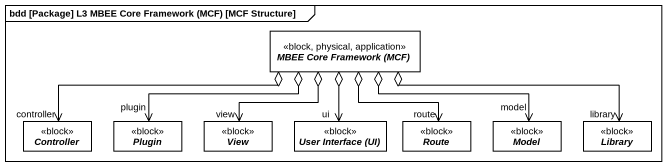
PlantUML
@startuml
mainframe bdd [Package] L3 MBEE Core Framework (MCF) [MCF Structure]
hide circle
hide empty members
abstract class "MBEE Core Framework (MCF)" as MBEE_Core_Framework_MCF <<block, physical, application>>
abstract class Controller <<block>>
abstract class Plugin <<block>>
abstract class View <<block>>
abstract class "User Interface (UI)" as User_Interface_UI <<block>>
abstract class Route <<block>>
abstract class Model <<block>>
abstract class Library <<block>>
MBEE_Core_Framework_MCF o-left-> "controller" Controller
MBEE_Core_Framework_MCF o-left-> "plugin" Plugin
MBEE_Core_Framework_MCF o--> "view" View
MBEE_Core_Framework_MCF o--> "ui" User_Interface_UI
MBEE_Core_Framework_MCF o--> "route" Route
MBEE_Core_Framework_MCF o-right-> "model" Model
MBEE_Core_Framework_MCF o-right-> "library" Library
@enduml
